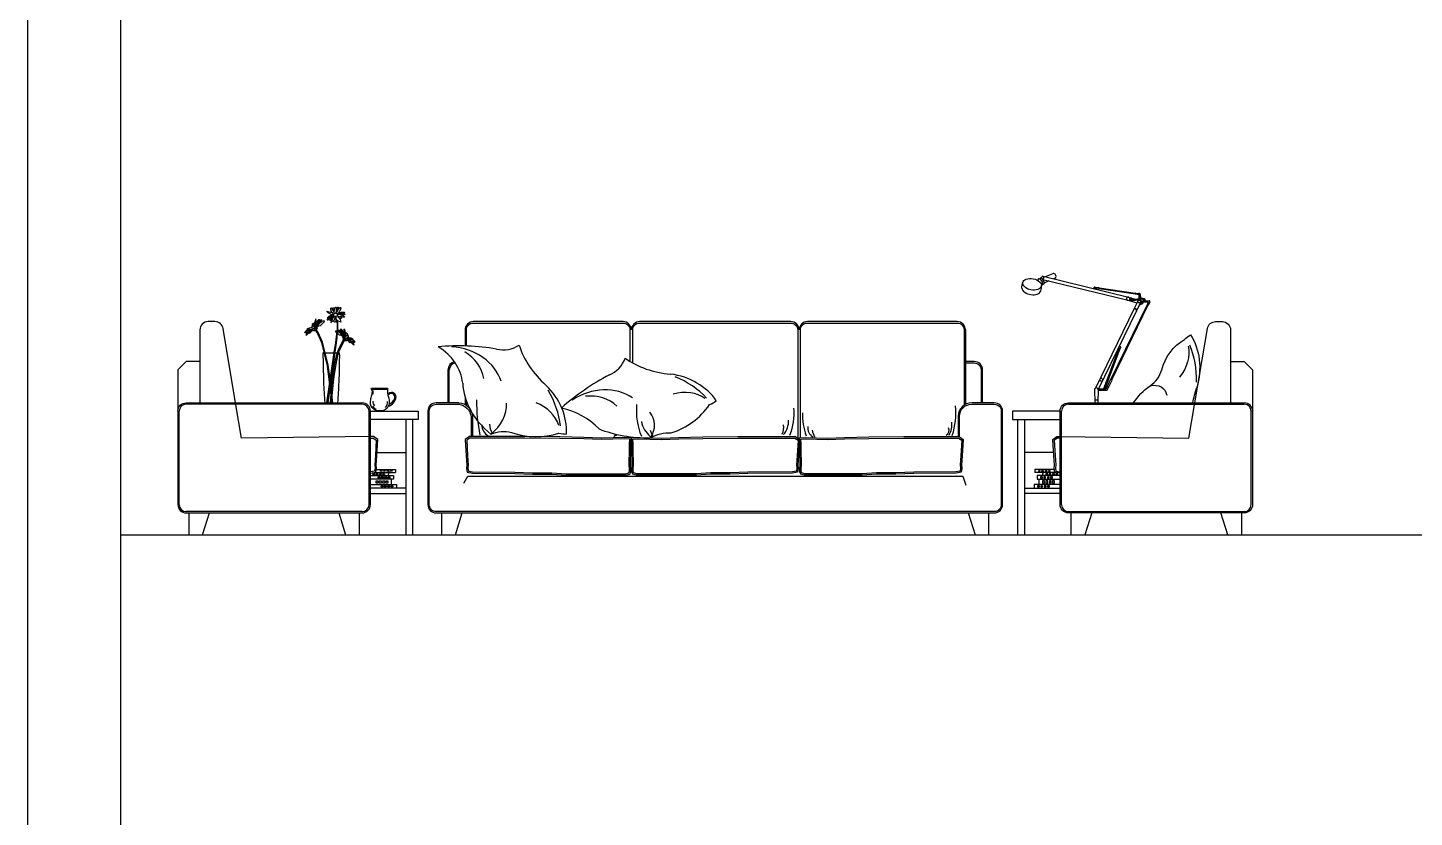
# Model space of a CAD drawing. Header units: inches. Extents: x 11 to 53.5, y 7.4 to 32.2.
# Drawn here: x 32.52 to 37.56, y 23 to 25.87 of the extents above; entities that cross this region are included whole.
import ezdxf

# ---------------------------------------------------------------- set-up
doc = ezdxf.new("R2010")
doc.units = ezdxf.units.IN
doc.header["$MEASUREMENT"] = 0
for name, color, linetype in [('02', 2, 'Continuous'), ('1', 1, 'Continuous'), ('kadrbm', 4, 'Continuous')]:
    doc.layers.add(name, color=color, linetype=linetype)

# ---------------------------------------------------------------- blocks, each defined once
blk = doc.blocks.new('kadrbm')
at = {"layer": 'kadrbm', "color": 4}
blk.add_lwpolyline([(0, 0), (0, 24.7972), (21, 24.7972), (21, 0), (0, 0)], close=True, dxfattribs=at)
blk.add_lwpolyline([(20.6631, 0.3257), (20.6631, 24.4603), (0.3369, 24.4603), (0.3369, 0.3257), (20.6631, 0.3257)], dxfattribs=at)

msp = doc.modelspace()

# ---------------------------------------------------------------- linework, layer by layer
at = {"layer": '02'}
for p, q in [((36.2145, 24.9646), (36.5249, 24.8891)), ((36.2204, 24.9631), (36.2506, 24.9751)), ((36.1972, 24.9515), (36.1939, 24.9499)), ((36.199, 24.9553), (36.2047, 24.958)), ((36.2064, 24.9575), (36.2074, 24.9579)), ((36.2172, 24.9361), (36.2122, 24.9339)), ((36.2128, 24.9535), (36.5194, 24.8787)), ((36.2356, 24.9476), (36.2178, 24.9394)), ((36.2603, 24.959), (36.2523, 24.9553)), ((36.4023, 24.9253), (36.4158, 24.9234)), ((36.4035, 24.9212), (36.4155, 24.9195)), ((36.4178, 24.9222), (36.55, 24.9037)), ((36.4182, 24.9198), (36.5499, 24.9009)), ((36.4605, 24.5902), (36.5928, 24.8603)), ((36.5192, 24.879), (36.5557, 24.8686)), ((36.5229, 24.8892), (36.5503, 24.882)), ((36.5586, 24.8743), (36.5444, 24.8455)), ((36.5498, 24.9009), (36.5622, 24.8983)), ((36.55, 24.9037), (36.5627, 24.9021)), ((36.5686, 24.8699), (36.554, 24.8387)), ((36.5594, 24.8796), (36.5632, 24.879)), ((36.5622, 24.8983), (36.5629, 24.884)), ((36.5631, 24.8804), (36.5632, 24.8781)), ((36.5671, 24.8989), (36.5674, 24.8847)), ((36.5674, 24.881), (36.5675, 24.8768)), ((36.5677, 24.8989), (36.5681, 24.8848)), ((36.5682, 24.8811), (36.5683, 24.8761)), ((36.5684, 24.876), (36.6008, 24.8758)), ((36.5694, 24.8713), (36.5958, 24.8713)), ((36.5962, 24.8694), (36.5927, 24.8621)), ((36.5929, 24.8603), (36.5953, 24.8592)), ((36.6022, 24.8711), (36.5965, 24.8594)), ((36.5444, 24.8455), (36.4051, 24.5584)), ((36.554, 24.8387), (36.4142, 24.5539)), ((36.4649, 24.5882), (36.5957, 24.8591)), ((33.1479, 24.7698), (33.1479, 24.5048)), ((35.932, 24.7698), (35.932, 24.4992)), ((36.8962, 24.7698), (36.8962, 24.5048)), ((36.4915, 24.7111), (36.4948, 24.7092)), ((33.5954, 24.6863), (33.6561, 24.6863)), ((36.4867, 24.6932), (36.4344, 24.5561)), ((36.4903, 24.6915), (36.4386, 24.5561)), ((36.4911, 24.7046), (36.4853, 24.6917)), ((36.4853, 24.6917), (36.4859, 24.6912)), ((36.4891, 24.7066), (36.4908, 24.7057)), ((36.4964, 24.7059), (36.4901, 24.6918)), ((34.055, 24.5048), (34.055, 24.6248)), ((36.4444, 24.5575), (36.46, 24.5901)), ((36.4483, 24.553), (36.4652, 24.5878)), ((33.7719, 24.5548), (33.8307, 24.5548)), ((34.112, 24.5259), (34.112, 24.4992)), ((36.401, 24.5528), (36.4024, 24.5048)), ((36.401, 24.5161), (36.4143, 24.5161)), ((36.4143, 24.5522), (36.4134, 24.5048)), ((36.4143, 24.5507), (36.4447, 24.5507)), ((36.4155, 24.5561), (36.4425, 24.5561)), ((33.0729, 24.1348), (33.0729, 24.4748)), ((33.7379, 24.4998), (33.0979, 24.4998)), ((33.7629, 24.1348), (33.7629, 24.4748)), ((33.7865, 24.4768), (33.8155, 24.4768)), ((36.1025, 24.4748), (36.1025, 24.4448)), ((36.2762, 24.4748), (36.1025, 24.4748)), ((36.2812, 24.1348), (36.2812, 24.4748)), ((36.3062, 24.4998), (36.9462, 24.4998)), ((36.9712, 24.1348), (36.9712, 24.4748)), ((36.1025, 24.4448), (36.2762, 24.4448)), ((33.7919, 24.3248), (33.8969, 24.3248)), ((36.2522, 24.3248), (36.1473, 24.3248)), ((33.7894, 24.263), (33.8596, 24.263)), ((33.8352, 24.2579), (33.8327, 24.2405)), ((33.8596, 24.263), (33.8596, 24.2518)), ((36.2547, 24.263), (36.1846, 24.263)), ((36.1846, 24.263), (36.1846, 24.2518)), ((36.2159, 24.2579), (36.2115, 24.2405)), ((33.7679, 24.2405), (33.8518, 24.2405)), ((33.8518, 24.2269), (33.7679, 24.2269)), ((33.7679, 24.2085), (33.8629, 24.2085)), ((33.7829, 24.2518), (33.8596, 24.2518)), ((33.8445, 24.2085), (33.8445, 24.2269)), ((33.8518, 24.2405), (33.8518, 24.2269)), ((33.8629, 24.2085), (33.8629, 24.1948)), ((36.2762, 24.2085), (36.1814, 24.2085)), ((36.1814, 24.2085), (36.1814, 24.1948)), ((36.2612, 24.2518), (36.1846, 24.2518)), ((36.2762, 24.2405), (36.1924, 24.2405)), ((36.1924, 24.2405), (36.1924, 24.2269)), ((36.1924, 24.2269), (36.2762, 24.2269)), ((36.1997, 24.2085), (36.1997, 24.2269)), ((33.8969, 24.1948), (33.7679, 24.1948)), ((33.7679, 24.1748), (33.8969, 24.1748)), ((36.1473, 24.1948), (36.2762, 24.1948)), ((36.2762, 24.1748), (36.1473, 24.1748)), ((33.7379, 24.1098), (33.0979, 24.1098)), ((36.3062, 24.1098), (36.9462, 24.1098))]:
    msp.add_line(p, q, dxfattribs=at)
for points in [[(33.5699, 24.7922), (33.569, 24.8017), (33.5686, 24.8054), (33.5705, 24.8095), (33.5681, 24.8072), (33.5673, 24.8006), (33.565, 24.7946), (33.5652, 24.7898), (33.5655, 24.7876)], [(33.634, 24.8241), (33.6296, 24.8243), (33.6239, 24.8265), (33.6179, 24.8298), (33.6128, 24.8333), (33.6105, 24.8356), (33.611, 24.8375), (33.6131, 24.8372), (33.6234, 24.8348), (33.6275, 24.8342)], [(33.6265, 24.8196), (33.6186, 24.8148), (33.6138, 24.8111), (33.6109, 24.8079), (33.6106, 24.8069), (33.6126, 24.8066), (33.617, 24.8082), (33.6219, 24.8125), (33.6252, 24.8159), (33.6268, 24.8168)], [(33.6325, 24.8215), (33.6241, 24.8195), (33.6171, 24.8147), (33.6123, 24.8127), (33.6113, 24.8124), (33.6115, 24.8135), (33.6142, 24.8164), (33.6183, 24.8197), (33.6243, 24.8234), (33.6269, 24.825), (33.6281, 24.8248)], [(33.6323, 24.8211), (33.628, 24.8189), (33.6243, 24.8132), (33.622, 24.807), (33.6215, 24.8037), (33.6213, 24.8031), (33.6234, 24.8065), (33.6277, 24.8113), (33.6287, 24.8124)], [(33.6345, 24.8275), (33.633, 24.8287), (33.6318, 24.8297), (33.6308, 24.8306), (33.63, 24.8315), (33.6293, 24.8322), (33.6287, 24.8329), (33.6282, 24.8335), (33.6277, 24.8342), (33.6273, 24.8348), (33.6269, 24.8355), (33.6265, 24.8361), (33.6262, 24.8368), (33.6259, 24.8374), (33.6256, 24.8381), (33.6253, 24.8388), (33.6251, 24.8395), (33.6249, 24.8402), (33.6247, 24.8409), (33.6245, 24.8416), (33.6244, 24.8423), (33.6243, 24.843), (33.6242, 24.8437), (33.6241, 24.8443), (33.6241, 24.8449), (33.6241, 24.8454), (33.6241, 24.8459), (33.6241, 24.8463), (33.6241, 24.8467), (33.6241, 24.8471), (33.6242, 24.8475), (33.6242, 24.8478), (33.6243, 24.8481), (33.6244, 24.8483), (33.6245, 24.8486), (33.6246, 24.8488), (33.6248, 24.849), (33.6249, 24.8492), (33.6251, 24.8494), (33.6252, 24.8495), (33.6254, 24.8495), (33.6255, 24.8496), (33.6257, 24.8496), (33.6259, 24.8495), (33.6261, 24.8494), (33.6263, 24.8493), (33.6265, 24.849), (33.6268, 24.8488), (33.627, 24.8484), (33.6273, 24.848), (33.6276, 24.8474), (33.628, 24.8469), (33.6284, 24.8462), (33.6288, 24.8454), (33.6293, 24.8445), (33.6298, 24.8435), (33.6304, 24.8425), (33.631, 24.8413), (33.6317, 24.84), (33.6325, 24.8386), (33.6334, 24.8371), (33.6343, 24.8355), (33.6353, 24.8338), (33.6363, 24.832), (33.6374, 24.8301)], [(33.6337, 24.8185), (33.6292, 24.8143), (33.6282, 24.8093), (33.6264, 24.8031), (33.6248, 24.7984), (33.6243, 24.7955), (33.6266, 24.7995), (33.6281, 24.8014), (33.6287, 24.802)], [(33.64, 24.8152), (33.6376, 24.8085), (33.6346, 24.8039), (33.6326, 24.8018), (33.6306, 24.8005), (33.6292, 24.8), (33.6289, 24.8024), (33.6319, 24.8128), (33.6336, 24.8155), (33.6356, 24.8178)], [(33.6305, 24.8428), (33.6305, 24.8444), (33.6305, 24.8458), (33.6306, 24.8468), (33.6306, 24.8476), (33.6308, 24.8483), (33.6309, 24.8488), (33.6311, 24.8492), (33.6312, 24.8495), (33.6314, 24.8497), (33.6316, 24.8499), (33.6318, 24.8501), (33.6319, 24.8502), (33.6321, 24.8503), (33.6323, 24.8503), (33.6324, 24.8504), (33.6325, 24.8504), (33.6327, 24.8504), (33.6328, 24.8505), (33.6329, 24.8504), (33.6331, 24.8504), (33.6332, 24.8503), (33.6333, 24.8502), (33.6335, 24.85), (33.6336, 24.8498), (33.6338, 24.8495), (33.634, 24.8491), (33.6342, 24.8484), (33.6345, 24.8475), (33.6348, 24.8462), (33.6352, 24.8445), (33.6357, 24.8422), (33.6362, 24.8394)], [(33.6421, 24.8169), (33.6424, 24.8114), (33.6421, 24.8), (33.6412, 24.7977), (33.6393, 24.7974), (33.6377, 24.7984), (33.6366, 24.8048), (33.6362, 24.8064)], [(33.6363, 24.8331), (33.6363, 24.8355), (33.6364, 24.8375), (33.6365, 24.8392), (33.6367, 24.8407), (33.6368, 24.842), (33.637, 24.8431), (33.6371, 24.8441), (33.6373, 24.8449), (33.6374, 24.8457), (33.6376, 24.8464), (33.6377, 24.8471), (33.6379, 24.8477), (33.6381, 24.8483), (33.6383, 24.8489), (33.6385, 24.8494), (33.6388, 24.8498), (33.6391, 24.8503), (33.6394, 24.8507), (33.6398, 24.8511), (33.6401, 24.8514), (33.6405, 24.8518), (33.6409, 24.852), (33.6412, 24.8523), (33.6415, 24.8525), (33.6418, 24.8526), (33.6421, 24.8528), (33.6423, 24.8528), (33.6425, 24.8529), (33.6426, 24.8529), (33.6428, 24.8529), (33.6429, 24.8528), (33.643, 24.8528), (33.6432, 24.8527), (33.6433, 24.8525), (33.6434, 24.8523), (33.6435, 24.8521), (33.6435, 24.8518), (33.6436, 24.8513), (33.6437, 24.8508), (33.6437, 24.8501), (33.6438, 24.8493), (33.6438, 24.8484), (33.6439, 24.8474), (33.6439, 24.8463), (33.6439, 24.8452), (33.6439, 24.844), (33.6439, 24.8427), (33.6438, 24.8415), (33.6437, 24.8402), (33.6436, 24.839), (33.6435, 24.8378), (33.6433, 24.8365), (33.6432, 24.8353), (33.643, 24.8341), (33.6428, 24.833), (33.6427, 24.8318)], [(33.649, 24.8178), (33.652, 24.8145), (33.655, 24.8118), (33.6576, 24.8082), (33.6595, 24.8026), (33.6601, 24.7984), (33.6574, 24.799), (33.6516, 24.8016), (33.6476, 24.8045), (33.6444, 24.8076), (33.6428, 24.8104), (33.6424, 24.8112)], [(33.6443, 24.8418), (33.645, 24.844), (33.6457, 24.8457), (33.6462, 24.847), (33.6467, 24.8481), (33.6471, 24.8489), (33.6475, 24.8496), (33.6478, 24.8501), (33.6481, 24.8505), (33.6484, 24.8509), (33.6487, 24.8512), (33.6489, 24.8516), (33.6492, 24.8519), (33.6494, 24.8521), (33.6496, 24.8523), (33.6499, 24.8525), (33.6501, 24.8526), (33.6503, 24.8527), (33.6505, 24.8528), (33.6507, 24.8528), (33.6509, 24.8527), (33.6511, 24.8527), (33.6513, 24.8526), (33.6514, 24.8524), (33.6515, 24.8523), (33.6516, 24.8521), (33.6516, 24.8518), (33.6516, 24.8515), (33.6516, 24.8511), (33.6515, 24.8507), (33.6514, 24.8502), (33.6512, 24.8495), (33.651, 24.8488), (33.6508, 24.8479), (33.6505, 24.8469), (33.6502, 24.8457), (33.6497, 24.8444), (33.6492, 24.843), (33.6486, 24.8414), (33.6478, 24.8396), (33.6469, 24.8377)], [(33.6455, 24.8333), (33.6461, 24.835), (33.6469, 24.8366), (33.6477, 24.8382), (33.6485, 24.8397), (33.6493, 24.8412), (33.6502, 24.8426), (33.6509, 24.8438), (33.6517, 24.8449), (33.6523, 24.8458), (33.6529, 24.8466), (33.6534, 24.8473), (33.6539, 24.8478), (33.6543, 24.8483), (33.6547, 24.8487), (33.655, 24.849), (33.6554, 24.8492), (33.6558, 24.8495), (33.6562, 24.8497), (33.6565, 24.8499), (33.6569, 24.8501), (33.6572, 24.8503), (33.6576, 24.8504), (33.6579, 24.8505), (33.6582, 24.8506), (33.6585, 24.8507), (33.6587, 24.8508), (33.6589, 24.8508), (33.6591, 24.8508), (33.6593, 24.8508), (33.6594, 24.8508), (33.6595, 24.8507), (33.6597, 24.8506), (33.6598, 24.8505), (33.6599, 24.8504), (33.66, 24.8502), (33.66, 24.85), (33.6601, 24.8497), (33.6602, 24.8495), (33.6602, 24.8491), (33.6602, 24.8487), (33.6602, 24.8483), (33.6601, 24.8478), (33.66, 24.8472), (33.6598, 24.8466), (33.6596, 24.8458), (33.6593, 24.8449), (33.6589, 24.844), (33.6583, 24.8428), (33.6577, 24.8416), (33.657, 24.8402), (33.6562, 24.8388), (33.6553, 24.8374), (33.6544, 24.836), (33.6535, 24.8347), (33.6526, 24.8336), (33.6518, 24.8326)], [(33.6477, 24.8292), (33.6536, 24.8333), (33.6607, 24.8348), (33.6668, 24.8347), (33.6701, 24.8341), (33.6738, 24.8344), (33.6728, 24.8323), (33.6703, 24.83), (33.666, 24.8294), (33.6569, 24.8292), (33.6542, 24.8293), (33.6508, 24.8281), (33.6492, 24.827)], [(33.6593, 24.8248), (33.666, 24.8218), (33.671, 24.8196), (33.6733, 24.8177), (33.674, 24.8163), (33.6691, 24.8161), (33.6625, 24.8168), (33.6607, 24.8175), (33.6572, 24.8174), (33.6543, 24.8172), (33.6513, 24.8177), (33.6492, 24.8186), (33.6486, 24.819)], [(33.6691, 24.8295), (33.6734, 24.8285), (33.6753, 24.827), (33.6745, 24.8259), (33.6711, 24.8249), (33.6683, 24.8248), (33.6654, 24.8245), (33.6587, 24.8254), (33.657, 24.8257), (33.654, 24.8256), (33.6511, 24.825), (33.6497, 24.8246)], [(33.6601, 24.8173), (33.6624, 24.8152), (33.6625, 24.8127), (33.6607, 24.8116), (33.6583, 24.8115), (33.6546, 24.8126), (33.6543, 24.8128)], [(33.5288, 24.7608), (33.5319, 24.7644), (33.5385, 24.7677), (33.5482, 24.7693), (33.5524, 24.7709)], [(33.5288, 24.7608), (33.535, 24.7618), (33.5409, 24.7633), (33.5469, 24.7647), (33.5515, 24.7674), (33.5544, 24.7692), (33.5577, 24.7703)], [(33.5431, 24.7718), (33.538, 24.7701), (33.5341, 24.767), (33.5324, 24.765)], [(33.533, 24.7615), (33.5328, 24.7592), (33.5338, 24.7595), (33.5355, 24.7618)], [(33.539, 24.7627), (33.5361, 24.7588), (33.5347, 24.7565), (33.5355, 24.7556), (33.5369, 24.7574), (33.5393, 24.7592), (33.541, 24.7613), (33.5353, 24.7546), (33.5341, 24.751), (33.5347, 24.7493), (33.539, 24.7542), (33.5441, 24.7596), (33.5459, 24.7627)], [(33.555, 24.7762), (33.5514, 24.7771), (33.5452, 24.7761), (33.5406, 24.774), (33.5364, 24.7713), (33.5377, 24.7709), (33.5436, 24.7728), (33.5486, 24.773)], [(33.538, 24.7679), (33.5461, 24.7712), (33.5501, 24.7713), (33.5546, 24.7712), (33.5574, 24.7711)], [(33.5462, 24.7627), (33.5456, 24.7592), (33.5476, 24.7582), (33.5503, 24.7603), (33.5521, 24.7641), (33.5546, 24.766), (33.556, 24.767), (33.5575, 24.7678), (33.5582, 24.7689)], [(33.5549, 24.7855), (33.5544, 24.7837), (33.5548, 24.7795), (33.555, 24.7762)], [(33.5592, 24.7746), (33.5567, 24.776), (33.5553, 24.7795)], [(33.5554, 24.7852), (33.5609, 24.7849), (33.5626, 24.7865), (33.564, 24.7883)], [(33.5572, 24.7678), (33.5564, 24.7695), (33.5589, 24.7714), (33.5586, 24.7729), (33.5617, 24.7745), (33.5634, 24.7768), (33.5646, 24.7781), (33.5647, 24.7751), (33.5648, 24.7731), (33.5644, 24.7706), (33.5642, 24.7688), (33.5632, 24.7685)], [(33.565, 24.7968), (33.5623, 24.7942), (33.5608, 24.7932), (33.5579, 24.7921), (33.5567, 24.7903), (33.5568, 24.7865), (33.5571, 24.7858)], [(33.5643, 24.7788), (33.5662, 24.7816), (33.5697, 24.7825), (33.5709, 24.7825), (33.5717, 24.7833), (33.572, 24.7798), (33.5741, 24.7779), (33.5739, 24.7759), (33.5723, 24.7716), (33.5714, 24.7691), (33.5687, 24.7677), (33.5677, 24.7672), (33.5645, 24.7668), (33.5625, 24.7668), (33.5595, 24.7672), (33.5582, 24.7681)], [(33.5597, 24.7844), (33.5625, 24.7822), (33.5636, 24.7795)], [(33.5635, 24.7885), (33.5626, 24.7917), (33.5628, 24.7942)], [(33.5635, 24.7883), (33.5672, 24.7884), (33.5658, 24.7868), (33.5666, 24.7846), (33.5674, 24.7829), (33.5667, 24.7819)], [(33.5663, 24.7811), (33.5644, 24.7843), (33.564, 24.7875)], [(33.5684, 24.7705), (33.5664, 24.7704), (33.5666, 24.7724)], [(33.5693, 24.7712), (33.5688, 24.7732), (33.567, 24.7754), (33.5682, 24.7759), (33.5679, 24.7779), (33.5676, 24.7787), (33.5693, 24.78), (33.5698, 24.7802), (33.5705, 24.7808)], [(33.568, 24.7877), (33.5673, 24.7941), (33.5673, 24.8004)], [(33.5681, 24.7674), (33.5755, 24.7563), (33.5902, 24.7237), (33.6109, 24.6398), (33.6149, 24.6085), (33.6185, 24.5812), (33.6276, 24.5048)], [(33.5682, 24.7834), (33.571, 24.795), (33.5764, 24.8044), (33.58, 24.8076), (33.5818, 24.8074), (33.5826, 24.8064), (33.5809, 24.8054), (33.5794, 24.8043), (33.5765, 24.8007), (33.5735, 24.7936)], [(33.5737, 24.7891), (33.5757, 24.7952), (33.581, 24.8016), (33.5854, 24.8053), (33.5856, 24.806), (33.5834, 24.8054), (33.5802, 24.8036), (33.5766, 24.7992), (33.5735, 24.7936), (33.5713, 24.7873), (33.5702, 24.7828)], [(33.5715, 24.7726), (33.5707, 24.776), (33.5714, 24.7778), (33.5713, 24.7798)], [(33.5733, 24.7789), (33.5755, 24.7819), (33.5803, 24.7849), (33.586, 24.7863), (33.5926, 24.792), (33.5979, 24.7965), (33.6005, 24.8003), (33.5994, 24.8023), (33.5962, 24.8021), (33.5915, 24.8), (33.5872, 24.7966), (33.5821, 24.7927), (33.5775, 24.7883), (33.5743, 24.7856), (33.5716, 24.7848)], [(33.6309, 24.5048), (33.6215, 24.5823), (33.6187, 24.6083), (33.6138, 24.6417), (33.5933, 24.7251), (33.5784, 24.7601), (33.5719, 24.7703)], [(33.5872, 24.7966), (33.59, 24.8017), (33.5911, 24.8045), (33.5911, 24.806), (33.5874, 24.8036), (33.5826, 24.7987), (33.5775, 24.7935), (33.5737, 24.7891), (33.5721, 24.7861)], [(33.6449, 24.8071), (33.6462, 24.798), (33.6466, 24.7941), (33.6472, 24.7849), (33.6467, 24.7704), (33.6449, 24.7548), (33.6422, 24.7332), (33.6395, 24.7161), (33.6374, 24.703), (33.635, 24.6873), (33.6084, 24.5048)], [(33.6141, 24.5048), (33.6465, 24.7408), (33.6488, 24.7613), (33.6496, 24.7739), (33.6501, 24.7853), (33.6498, 24.7922), (33.6497, 24.7971), (33.6492, 24.8034)], [(33.6686, 24.7435), (33.6664, 24.7466), (33.6615, 24.7495), (33.6558, 24.751), (33.6493, 24.7567), (33.644, 24.7611), (33.6414, 24.7649), (33.6424, 24.7669), (33.6457, 24.7668), (33.6503, 24.7646), (33.6547, 24.7612), (33.6598, 24.7573), (33.6644, 24.7529), (33.6675, 24.7503), (33.6703, 24.7495)], [(33.6547, 24.7612), (33.6519, 24.7663), (33.6507, 24.7691), (33.6508, 24.7706), (33.6545, 24.7682), (33.6593, 24.7633), (33.6643, 24.7581), (33.6682, 24.7538), (33.6698, 24.7507)], [(33.6682, 24.7538), (33.6661, 24.7598), (33.6609, 24.7663), (33.6565, 24.7699), (33.6563, 24.7707), (33.6585, 24.7701), (33.6617, 24.7682), (33.6653, 24.7639), (33.6683, 24.7583), (33.6706, 24.7519), (33.6717, 24.7474)], [(33.6737, 24.7481), (33.6709, 24.7597), (33.6655, 24.7691), (33.6618, 24.7722), (33.6601, 24.772), (33.6593, 24.7711), (33.661, 24.77), (33.6625, 24.7689), (33.6653, 24.7654), (33.6683, 24.7583)], [(33.672, 24.7569), (33.6728, 24.7663), (33.6732, 24.7701), (33.6714, 24.7741), (33.6738, 24.7718), (33.6746, 24.7653), (33.6768, 24.7592), (33.6767, 24.7545), (33.6763, 24.7522)], [(33.6739, 24.7523), (33.6746, 24.7588), (33.6745, 24.765)], [(33.6769, 24.7615), (33.6796, 24.7589), (33.681, 24.7578), (33.684, 24.7567), (33.6852, 24.7549), (33.685, 24.7512), (33.6848, 24.7504)], [(33.6784, 24.7532), (33.6792, 24.7564), (33.6791, 24.7589)], [(33.6224, 24.5048), (33.6291, 24.5823), (33.632, 24.6083), (33.6413, 24.6609), (33.648, 24.6874), (33.6542, 24.7032), (33.67, 24.735)], [(33.6738, 24.732), (33.6571, 24.6994), (33.651, 24.6861), (33.6443, 24.6589), (33.6359, 24.6085), (33.6321, 24.5812), (33.6257, 24.5048)], [(33.6775, 24.7435), (33.6756, 24.7463), (33.6722, 24.7471), (33.6709, 24.7472), (33.6702, 24.748), (33.6698, 24.7445), (33.6678, 24.7425), (33.668, 24.7405), (33.6695, 24.7362), (33.6705, 24.7337), (33.6732, 24.7324), (33.6741, 24.7318), (33.6774, 24.7315), (33.6794, 24.7314), (33.6824, 24.7318), (33.6836, 24.7328)], [(33.6703, 24.7372), (33.6712, 24.7407), (33.6705, 24.7425), (33.6706, 24.7444)], [(33.6725, 24.7359), (33.6731, 24.7379), (33.6749, 24.7401), (33.6737, 24.7406), (33.674, 24.7426), (33.6743, 24.7433), (33.6726, 24.7446), (33.6721, 24.7449), (33.6714, 24.7454)], [(33.6735, 24.7351), (33.6755, 24.735), (33.6753, 24.737)], [(33.6784, 24.7529), (33.6746, 24.753), (33.6761, 24.7515), (33.6752, 24.7493), (33.6744, 24.7476), (33.6751, 24.7465)], [(33.6756, 24.7458), (33.6775, 24.7489), (33.6778, 24.7522)], [(33.6846, 24.7325), (33.6854, 24.7342), (33.683, 24.736), (33.6833, 24.7375), (33.6801, 24.7391), (33.6785, 24.7414), (33.6773, 24.7427), (33.6772, 24.7397), (33.6771, 24.7377), (33.6775, 24.7352), (33.6777, 24.7335), (33.6787, 24.7332)], [(33.6865, 24.7499), (33.681, 24.7496), (33.6793, 24.7511), (33.6779, 24.7529)], [(33.6822, 24.749), (33.6794, 24.7469), (33.6783, 24.7442)], [(33.6826, 24.7393), (33.6852, 24.7407), (33.6865, 24.7441)], [(33.6957, 24.7273), (33.6963, 24.7238), (33.6943, 24.7229), (33.6916, 24.725), (33.6897, 24.7288), (33.6873, 24.7306), (33.6858, 24.7317), (33.6844, 24.7325), (33.6837, 24.7335)], [(33.7131, 24.7255), (33.7069, 24.7264), (33.7009, 24.7279), (33.695, 24.7294), (33.6904, 24.732), (33.6874, 24.7339), (33.6842, 24.735)], [(33.7038, 24.7325), (33.6957, 24.7358), (33.6917, 24.736), (33.6872, 24.7359), (33.6845, 24.7357)], [(33.687, 24.7501), (33.6874, 24.7484), (33.687, 24.7441), (33.6869, 24.7409)], [(33.6869, 24.7409), (33.6904, 24.7418), (33.6966, 24.7408), (33.7013, 24.7386), (33.7055, 24.736), (33.7042, 24.7355), (33.6983, 24.7375), (33.6933, 24.7377)], [(33.7131, 24.7255), (33.71, 24.7291), (33.7033, 24.7323), (33.6937, 24.7339), (33.6895, 24.7355)], [(33.7029, 24.7273), (33.7058, 24.7235), (33.7072, 24.7212), (33.7064, 24.7202), (33.705, 24.722), (33.7025, 24.7239), (33.7009, 24.7259), (33.7066, 24.7192), (33.7077, 24.7157), (33.7072, 24.714), (33.7029, 24.7188), (33.6978, 24.7243), (33.6959, 24.7273)], [(33.6987, 24.7365), (33.7039, 24.7348), (33.7078, 24.7317), (33.7095, 24.7296)], [(33.7089, 24.7261), (33.709, 24.7239), (33.708, 24.7242), (33.7064, 24.7265)], [(34.117, 24.4963), (34.117, 24.5107)], [(33.7708, 24.382), (33.2995, 24.377), (33.2779, 24.5048)], [(33.7679, 24.4748), (33.9418, 24.4748), (33.9418, 24.4448), (33.7679, 24.4448)], [(36.2733, 24.382), (36.7445, 24.377), (36.7662, 24.5048)], [(33.8969, 24.4448), (33.8969, 24.0248)], [(33.9218, 24.0248), (33.9218, 24.4448)], [(36.1225, 24.0248), (36.1225, 24.4448)], [(36.1473, 24.4448), (36.1473, 24.0248)], [(33.7679, 24.249), (33.7876, 24.2527), (33.79, 24.2668), (33.7888, 24.2797), (33.7912, 24.3126), (33.7947, 24.3714), (33.7794, 24.382), (33.7679, 24.382)], [(33.7679, 24.377), (33.7778, 24.377), (33.7895, 24.3689), (33.7862, 24.313), (33.7838, 24.2797), (33.785, 24.267), (33.7833, 24.2569), (33.7679, 24.254)], [(34.7164, 24.3773), (34.6929, 24.3785), (34.607, 24.3761), (34.5446, 24.3785), (34.4564, 24.3808), (34.3294, 24.382), (34.1282, 24.382), (34.1129, 24.3714), (34.1164, 24.3126), (34.1188, 24.2797), (34.1176, 24.2668), (34.12, 24.2527), (34.1388, 24.2491), (34.2929, 24.248), (34.3577, 24.2456), (34.4281, 24.2456), (34.4799, 24.2421), (34.6976, 24.2421), (34.7117, 24.2456), (34.7153, 24.2527), (34.7141, 24.2879), (34.7153, 24.3291), (34.7153, 24.355), (34.7164, 24.3773)], [(34.712, 24.382), (34.712, 24.3775)], [(34.7172, 24.3773), (34.7408, 24.3785), (34.8267, 24.3761), (34.889, 24.3785), (34.9773, 24.3808), (35.1044, 24.382), (35.3136, 24.382), (35.3289, 24.3714), (35.3254, 24.3126), (35.323, 24.2797), (35.3242, 24.2668), (35.3218, 24.2527), (35.303, 24.2491), (35.1409, 24.248), (35.0761, 24.2456), (35.0055, 24.2456), (34.9538, 24.2421), (34.7361, 24.2421), (34.7219, 24.2456), (34.7184, 24.2527), (34.7196, 24.2879), (34.7184, 24.3291), (34.7184, 24.355), (34.7172, 24.3773)], [(34.722, 24.3775), (34.722, 24.3808)], [(35.3282, 24.3773), (35.3518, 24.3785), (35.4297, 24.3761), (35.4921, 24.3785), (35.5803, 24.3808), (35.7074, 24.382), (35.9086, 24.382), (35.9239, 24.3714), (35.9204, 24.3126), (35.918, 24.2797), (35.9192, 24.2668), (35.9168, 24.2527), (35.898, 24.2491), (35.7439, 24.248), (35.6792, 24.2456), (35.6085, 24.2456), (35.5568, 24.2421), (35.3471, 24.2421), (35.333, 24.2456), (35.3294, 24.2527), (35.3306, 24.2879), (35.3294, 24.3291), (35.3294, 24.355), (35.3282, 24.3773)], [(36.2762, 24.249), (36.2565, 24.2527), (36.2541, 24.2668), (36.2553, 24.2797), (36.2529, 24.3126), (36.2494, 24.3714), (36.2647, 24.382), (36.2762, 24.382)], [(36.2762, 24.377), (36.2663, 24.377), (36.2546, 24.3689), (36.2579, 24.313), (36.2603, 24.2797), (36.2591, 24.267), (36.2608, 24.2569), (36.2762, 24.254)], [(34.1081, 24.2133), (34.1218, 24.2378), (35.9221, 24.2378), (35.933, 24.2051)], [(33.1079, 24.1048), (33.1079, 24.0248)], [(33.1579, 24.0248), (33.1828, 24.1048)], [(33.6529, 24.1048), (33.6779, 24.0248)], [(33.7279, 24.0248), (33.7279, 24.1048)], [(34.027, 24.1048), (34.027, 24.0248)], [(34.077, 24.0248), (34.102, 24.1048)], [(35.9422, 24.1048), (35.967, 24.0248)], [(36.017, 24.0248), (36.017, 24.1048)], [(36.3162, 24.0248), (36.3162, 24.1048)], [(36.3912, 24.1048), (36.3662, 24.0248)], [(36.8862, 24.0248), (36.8613, 24.1048)], [(36.9362, 24.1048), (36.9362, 24.0248)]]:
    msp.add_lwpolyline(points, dxfattribs=at)
for points in [[(33.2779, 24.5048), (33.2321, 24.7748, 0.36585), (33.2025, 24.7998), (33.1779, 24.7998, 0.414214), (33.1479, 24.7698)], [(35.932, 24.7698, 0.414214), (35.902, 24.7998), (35.357, 24.7998, 0.414214), (35.327, 24.7698, 0.414214), (35.297, 24.7998), (34.747, 24.7998, 0.414214), (34.717, 24.7698, 0.414214), (34.687, 24.7998), (34.142, 24.7998, 0.414214), (34.112, 24.7698), (34.112, 24.7112)], [(34.117, 24.7111), (34.117, 24.7698, -0.414214), (34.142, 24.7948), (34.687, 24.7948, -0.414214), (34.712, 24.7698), (34.712, 24.6552)], [(34.722, 24.6495), (34.722, 24.7698, -0.414214), (34.747, 24.7948), (35.297, 24.7948, -0.414214), (35.322, 24.7698), (35.322, 24.3762)], [(35.332, 24.3779), (35.332, 24.7698, -0.414214), (35.357, 24.7948), (35.902, 24.7948, -0.414214), (35.927, 24.7698), (35.927, 24.4963)], [(36.7662, 24.5048), (36.812, 24.7748, -0.36585), (36.8416, 24.7998), (36.8662, 24.7998, -0.414214), (36.8962, 24.7698)], [(36.6039, 24.5669, 0.168896), (36.6462, 24.6243, -0.208101), (36.7287, 24.7351, -0.072651), (36.751, 24.7519)], [(33.1479, 24.6548), (33.0979, 24.6548), (33.0679, 24.6248), (33.0679, 24.1348, 0.414214), (33.0979, 24.1048), (33.7379, 24.1048)], [(34.0734, 24.6541, 0.350533), (34.05, 24.6248), (34.05, 24.5048)], [(35.994, 24.5048), (35.994, 24.6248, 0.414214), (35.964, 24.6548), (35.932, 24.6548)], [(35.932, 24.6498), (35.964, 24.6498, -0.414214), (35.989, 24.6248), (35.989, 24.5048)], [(36.8962, 24.6548), (36.9462, 24.6548), (36.9762, 24.6248), (36.9762, 24.1348, -0.414214), (36.9462, 24.1048)], [(33.7841, 24.4748, -0.048645), (33.7865, 24.4768, -0.188497), (33.7679, 24.5002, -0.045525), (33.77, 24.5207, 0.011902), (33.7739, 24.5366, 0.045555), (33.7753, 24.5465, 0.089993), (33.7719, 24.5548, -0.411705), (33.7719, 24.5578), (33.8307, 24.5578, -0.411705), (33.8307, 24.5548, 0.088619), (33.8311, 24.5344, 0.027245), (33.8325, 24.5287, -0.122612), (33.8356, 24.4999, -0.248219), (33.8155, 24.4768, -0.048645), (33.8179, 24.4748)], [(33.8328, 24.4923, 0.284411), (33.8613, 24.5263, 0.747761), (33.8309, 24.5351, 0.747761)], [(33.8356, 24.4999, 0.251428), (33.8563, 24.5218, 0.945423), (33.8317, 24.5315, 0.945423)], [(34.7867, 24.3778, -0.154901), (34.8623, 24.3961, 0.166413), (35.0015, 24.4984, 0.072651), (35.0259, 24.5121)], [(33.0679, 24.4748, -0.414214), (33.0979, 24.5048), (33.7379, 24.5048)], [(33.7679, 24.4748, 0.414214), (33.7379, 24.5048)], [(33.7379, 24.1048, 0.414214), (33.7679, 24.1348), (33.7679, 24.4748)], [(34.0891, 24.5048), (34.007, 24.5048, 0.414214), (33.977, 24.4748), (33.977, 24.1348, 0.414214), (34.007, 24.1048), (36.037, 24.1048)], [(35.91, 24.382), (35.91, 24.4557, -0.411624), (35.955, 24.4998), (36.037, 24.4998, -0.414214), (36.062, 24.4748), (36.062, 24.1348, -0.414214), (36.037, 24.1098), (34.007, 24.1098, -0.414214), (33.982, 24.1348), (33.982, 24.4748, -0.414214), (34.007, 24.4998), (34.0891, 24.4998, -0.344829), (34.134, 24.4557), (34.134, 24.382)], [(34.0891, 24.5048, -0.408701), (34.139, 24.4558), (34.139, 24.382)], [(36.037, 24.5048), (35.955, 24.5048, 0.408701), (35.905, 24.4558), (35.905, 24.382)], [(36.037, 24.1048, 0.414214), (36.067, 24.1348), (36.067, 24.4748, 0.414214), (36.037, 24.5048)], [(36.2762, 24.4748, -0.414214), (36.3062, 24.5048), (36.9462, 24.5048)], [(36.9462, 24.1048), (36.3062, 24.1048, -0.414214), (36.2762, 24.1348), (36.2762, 24.4748)], [(36.9762, 24.4748, 0.414214), (36.9462, 24.5048)], [(34.2061, 24.3916, -0.16093), (34.2807, 24.3969, 0.166413), (34.4535, 24.3952, 0.072651), (34.4812, 24.3916)]]:
    msp.add_lwpolyline(points, format="xyb", dxfattribs=at)
for points in [[(34.7112, 24.3726), (34.6928, 24.3735), (34.607, 24.3711), (34.5445, 24.3735), (34.4563, 24.3758), (34.3294, 24.377), (34.1298, 24.377), (34.1181, 24.3689), (34.1214, 24.313), (34.1238, 24.2797), (34.1227, 24.267), (34.1243, 24.2569), (34.1393, 24.2541), (34.2931, 24.253), (34.3578, 24.2506), (34.4283, 24.2506), (34.4801, 24.2471), (34.697, 24.2471), (34.7083, 24.2499), (34.7102, 24.2538), (34.7091, 24.2879), (34.7103, 24.3292), (34.7103, 24.3551)], [(34.7225, 24.3726), (34.7408, 24.3735), (34.8267, 24.3711), (34.8892, 24.3735), (34.9774, 24.3758), (35.1044, 24.377), (35.312, 24.377), (35.3237, 24.3689), (35.3204, 24.313), (35.318, 24.2797), (35.3192, 24.267), (35.3175, 24.2569), (35.3025, 24.2541), (35.1408, 24.253), (35.0761, 24.2506), (35.0054, 24.2506), (34.9536, 24.2471), (34.7367, 24.2471), (34.7254, 24.2499), (34.7235, 24.2538), (34.7246, 24.2879), (34.7234, 24.3292), (34.7234, 24.3551)], [(35.3335, 24.3726), (35.3518, 24.3735), (35.4297, 24.3711), (35.4922, 24.3735), (35.5804, 24.3758), (35.7074, 24.377), (35.9071, 24.377), (35.9188, 24.3689), (35.9154, 24.313), (35.913, 24.2797), (35.9142, 24.267), (35.9125, 24.2569), (35.8975, 24.2541), (35.7438, 24.253), (35.6791, 24.2506), (35.6084, 24.2506), (35.5566, 24.2471), (35.3477, 24.2471), (35.3364, 24.2499), (35.3345, 24.2538), (35.3356, 24.2879), (35.3344, 24.3292), (35.3344, 24.3551)], [(33.8106, 24.2579), (33.8106, 24.2562), (33.8037, 24.2562), (33.8037, 24.2579)], [(33.8222, 24.2579), (33.8222, 24.2562), (33.8153, 24.2562), (33.8153, 24.2579)], [(33.8352, 24.2579), (33.8352, 24.2562), (33.8283, 24.2562), (33.8283, 24.2579)], [(33.8468, 24.2579), (33.8468, 24.2562), (33.8399, 24.2562), (33.8399, 24.2579)], [(36.1975, 24.2579), (36.1975, 24.2562), (36.2043, 24.2562), (36.2043, 24.2579)], [(36.2091, 24.2579), (36.2091, 24.2562), (36.2159, 24.2562), (36.2159, 24.2579)], [(36.222, 24.2579), (36.222, 24.2562), (36.2289, 24.2562), (36.2289, 24.2579)], [(36.2337, 24.2579), (36.2337, 24.2562), (36.2405, 24.2562), (36.2405, 24.2579)], [(33.7836, 24.2467), (33.7836, 24.245), (33.7768, 24.245), (33.7768, 24.2467)], [(33.7952, 24.2467), (33.7952, 24.245), (33.7884, 24.245), (33.7884, 24.2467)], [(33.7954, 24.2218), (33.7954, 24.2129), (33.7886, 24.2129), (33.7886, 24.2218)], [(33.8027, 24.2354), (33.8027, 24.2313), (33.7959, 24.2313), (33.7959, 24.2354)], [(33.8071, 24.2218), (33.8071, 24.2129), (33.8002, 24.2129), (33.8002, 24.2218)], [(33.8082, 24.2467), (33.8082, 24.245), (33.8014, 24.245), (33.8014, 24.2467)], [(33.8143, 24.2354), (33.8143, 24.2313), (33.8075, 24.2313), (33.8075, 24.2354)], [(33.8198, 24.2467), (33.8198, 24.245), (33.813, 24.245), (33.813, 24.2467)], [(33.82, 24.2218), (33.82, 24.2129), (33.8132, 24.2129), (33.8132, 24.2218)], [(33.8273, 24.2354), (33.8273, 24.2313), (33.8205, 24.2313), (33.8205, 24.2354)], [(33.8316, 24.2218), (33.8316, 24.2129), (33.8248, 24.2129), (33.8248, 24.2218)], [(33.8389, 24.2354), (33.8389, 24.2313), (33.8321, 24.2313), (33.8321, 24.2354)], [(36.2053, 24.2354), (36.2053, 24.2313), (36.2121, 24.2313), (36.2121, 24.2354)], [(36.2126, 24.2218), (36.2126, 24.2129), (36.2194, 24.2129), (36.2194, 24.2218)], [(36.2169, 24.2354), (36.2169, 24.2313), (36.2237, 24.2313), (36.2237, 24.2354)], [(36.2242, 24.2218), (36.2242, 24.2129), (36.231, 24.2129), (36.231, 24.2218)], [(36.2244, 24.2467), (36.2244, 24.245), (36.2312, 24.245), (36.2312, 24.2467)], [(36.2299, 24.2354), (36.2299, 24.2313), (36.2367, 24.2313), (36.2367, 24.2354)], [(36.236, 24.2467), (36.236, 24.245), (36.2428, 24.245), (36.2428, 24.2467)], [(36.2372, 24.2218), (36.2372, 24.2129), (36.244, 24.2129), (36.244, 24.2218)], [(36.2415, 24.2354), (36.2415, 24.2313), (36.2483, 24.2313), (36.2483, 24.2354)], [(36.2488, 24.2218), (36.2488, 24.2129), (36.2556, 24.2129), (36.2556, 24.2218)], [(36.249, 24.2467), (36.249, 24.245), (36.2558, 24.245), (36.2558, 24.2467)], [(36.2606, 24.2467), (36.2606, 24.245), (36.2674, 24.245), (36.2674, 24.2467)], [(33.8138, 24.2034), (33.8138, 24.1993), (33.807, 24.1993), (33.807, 24.2034)], [(33.8254, 24.2034), (33.8254, 24.1993), (33.8186, 24.1993), (33.8186, 24.2034)], [(33.8384, 24.2034), (33.8384, 24.1993), (33.8315, 24.1993), (33.8315, 24.2034)], [(33.85, 24.2034), (33.85, 24.1993), (33.8431, 24.1993), (33.8431, 24.2034)], [(36.1942, 24.2034), (36.1942, 24.1993), (36.2011, 24.1993), (36.2011, 24.2034)], [(36.2058, 24.2034), (36.2058, 24.1993), (36.2127, 24.1993), (36.2127, 24.2034)], [(36.2188, 24.2034), (36.2188, 24.1993), (36.2257, 24.1993), (36.2257, 24.2034)], [(36.2304, 24.2034), (36.2304, 24.1993), (36.2373, 24.1993), (36.2373, 24.2034)]]:
    msp.add_lwpolyline(points, close=True, dxfattribs=at)
for centre, radius, start, end in [((36.2507, 24.9643), 0.0109, 331.1696, 90.4522), ((36.1827, 24.924), 0.0464, 154.4761, 183.1889), ((36.199, 24.9529), 0.00241, 90.6713, 211.4467), ((36.1952, 24.9382), 0.0175, 345.747, 77.6502), ((36.2005, 24.9411), 0.0174, 343.0789, 76.1389), ((36.169, 24.9271), 0.0396, 337.4941, 6.5913), ((36.2089, 24.9369), 0.00444, 259.8904, 317.8706), ((36.4045, 24.9212), 0.00572, 136.9487, 198.1967), ((36.4015, 24.9235), 0.00197, 3.8852, 126.1168), ((36.4003, 24.9251), 1.818989403545857e-15, 206.5651, 120.4625), ((36.3923, 24.9223), 0.0113, 341.5445, 6.8899), ((36.4156, 24.9316), 0.0121, 269.7207, 282.6096), ((36.4139, 24.9179), 0.00584, 48.0639, 70.6757), ((36.5237, 24.8832), 0.00613, 78.1663, 225.9438), ((36.5216, 24.8842), 0.00591, 247.8099, 269.001), ((36.5216, 24.8842), 0.00591, 46.2716, 56.3003), ((36.5353, 24.8797), 0.00248, 96.4903, 228.552), ((36.5426, 24.9344), 0.0572, 260.9584, 266.6478), ((36.5399, 24.8917), 0.0107, 242.3766, 271.911), ((36.5221, 25.1089), 0.2322, 274.2269, 279.6225), ((36.5202, 25.1191), 0.239, 274.8178, 280.1367), ((36.5709, 24.8437), 0.0376, 77.8323, 105.3693), ((36.5645, 24.8999), 0.0028, 339.9939, 215.1019), ((36.5709, 24.8494), 0.0356, 70.7669, 103.9846), ((36.6108, 24.7978), 0.0766, 121.1205, 129.1536), ((36.6046, 24.7997), 0.0754, 119.4587, 120.776), ((36.5525, 24.896), 0.0341, 296.163, 313.5604), ((36.5513, 24.8981), 0.0401, 299.7801, 318.015), ((36.5785, 24.8779), 0.0025, 309.4858, 82.9446), ((36.5525, 24.896), 0.0341, 323.9603, 324.0721), ((36.5813, 24.8787), 0.00448, 322.0719, 73.1051), ((36.5936, 24.8613), 0.00124, 138.488, 233.5843), ((36.5958, 24.86), 0.00094, 242.1214, 317.3595), ((36.5953, 24.8702), 0.00113, 316.0434, 68.5203), ((36.6004, 24.8731), 0.00274, 311.4981, 82.8529), ((36.5483, 24.8409), 0.00607, 338.9567, 130.5703), ((36.4944, 24.7069), 0.00232, 333.2092, 78.2191), ((36.4903, 24.7049), 0.000885, 335.3269, 53.3087), ((34.08, 24.6248), 0.025, 98.0946, 180), ((36.4077, 24.5525), 0.00665, 357.7125, 177.5195), ((36.4208, 24.5789), 0.00674, 15.0462, 114.1274), ((36.4245, 24.5867), 0.00719, 17.5819, 109.1969), ((36.4425, 24.5582), 0.00205, 269.5124, 339.3497), ((36.4609, 24.5852), 0.00501, 31.4597, 100.8551), ((33.8031, 24.5113), 0.0263, 181.7521, 220.9654), ((33.7569, 24.5432), 0.0217, 340.4054, 18.0451), ((33.8066, 24.5059), 0.0236, 312.3869, 9.5071), ((34.715, 24.5042), 0.5609, 178.8685, 192.0665), ((36.4453, 24.5538), 0.00316, 258.7167, 343.9536), ((33.0979, 24.4748), 0.025, 90, 180), ((33.7379, 24.4748), 0.025, 0, 90), ((33.7942, 24.4997), 0.0187, 197.9591, 254.6633), ((34.969, 24.475), 0.234, 174.298, 202.9161), ((35.0993, 24.4669), 0.2095, 337.8537, 5.2251), ((35.5703, 24.4629), 0.2313, 178.6091, 199.5523), ((35.6484, 24.4645), 0.2486, 341.5672, 6.8395), ((36.3062, 24.4748), 0.025, 90, 180), ((36.9462, 24.4748), 0.025, 0, 90), ((34.2192, 24.4248), 0.046, 179.8793, 240.6669), ((34.2592, 24.4274), 0.0581, 180.3037, 214.201), ((34.8478, 24.4561), 0.0963, 191.5975, 229.4564), ((34.9813, 24.4708), 0.2066, 198.2899, 206.0696), ((35.2151, 24.4154), 0.0559, 334.4134, 9.9457), ((35.2115, 24.4388), 0.0772, 320.1065, 2.5712), ((35.3991, 24.4151), 0.0406, 174.4778, 237.285), ((35.4656, 24.4256), 0.0935, 192.2884, 208.5564), ((35.8525, 24.4045), 0.02, 299.0275, 28.7705), ((35.8037, 24.4278), 0.0793, 329.8257, 4.8278), ((34.6216, 24.4131), 0.0441, 316.1014, 330.4301), ((34.6421, 24.4247), 0.0426, 290.1148, 304.9774), ((33.0979, 24.1348), 0.025, 180, 270), ((33.7379, 24.1348), 0.025, 270, 0), ((36.3062, 24.1348), 0.025, 180, 270), ((36.9462, 24.1348), 0.025, 270, 0)]:
    msp.add_arc(centre, radius, start, end, dxfattribs=at)
for centre, major_axis, ratio, start_param, end_param in [((36.2122, 24.9598), (0.00298, 0.00451), 0.809131, 3.667654, 8.937188), ((36.1712, 24.9201), (-0.0348, 0.0067), 0.61698, 0.244805, 3.071609), ((36.5324, 24.881), (0.00143, 0.00524), 0.792554, 5.01264, 10.527312), ((36.55, 24.9023), (0.0001, 0.00136), 0.358348, 6.246011, 9.424778), ((34.0857, 24.1011), (-0.7327, 0), 0.833333, 4.518817, 4.809352), ((33.8797, 24.5589), (-0.2249, 0), 0.833333, 3.235365, 4.068282), ((34.046, 24.5387), (-0.2047, 0), 0.833333, 3.406505, 4.627129), ((34.2518, 24.7708), (0.0883, 0), 0.833333, 4.423368, 5.411828), ((34.7106, 24.8066), (0.4169, 0), 0.833333, 3.409985, 3.89318), ((35.7122, 24.7139), (0.0146, 2.6802), 0.789793, 1.585398, 1.624836), ((32.4657, 24.6787), (-0.0082, 1.5073), 0.789793, 4.642999, 4.713137), ((34.0094, 24.5731), (-0.173, 0), 0.833333, 3.281588, 4.08626), ((34.6148, 24.6778), (0.0706, 0.053), 0.833333, 4.423368, 5.411828), ((34.9603, 24.9818), (0.3335, 0.2502), 0.833333, 3.409985, 3.89318), ((34.8219, 24.4138), (-0.2341, -0.0049), 0.844408, 3.637262, 4.535599), ((34.2251, 24.6325), (0.0374, 0.8584), 0.729993, 1.662957, 1.751788), ((33.0264, 24.6325), (-0.0374, 0.8584), 0.729993, 4.531398, 4.620228), ((34.347, 24.5487), (-0.2205, 0.1253), 0.826172, 0.476367, 1.3929), ((34.2591, 24.4353), (-0.1902, 0.1365), 0.844408, 3.637262, 4.535599), ((34.8838, 24.0424), (-0.5861, -0.4397), 0.833333, 4.518817, 4.809352), ((34.5894, 24.3686), (-0.1638, -0.1228), 0.833333, 3.406505, 4.627129), ((34.7678, 24.3849), (-0.2862, 0.0656), 0.810843, 4.023589, 4.512617), ((34.1984, 24.4446), (-0.1896, 0.2242), 0.810843, 4.023589, 4.512617), ((34.5395, 24.3742), (-0.1384, -0.1038), 0.833333, 3.281588, 4.08626), ((34.8979, 24.4462), (-0.1176, -0.0296), 0.778961, 3.707791, 4.761254), ((34.1374, 24.4768), (0.112, 0.0676), 0.8345, -1.457374, -0.391494), ((34.3393, 24.4156), (-0.1118, 0.0469), 0.778961, 3.707791, 4.761254), ((34.4043, 24.2195), (0.1929, 0.1929), 1, 6.271672, 6.853924), ((34.686, 24.4079), (0.1112, 0.0398), 0.756883, -0.770961, 0.294919), ((34.7838, 24.5878), (0.3393, 0.0042), 0.618907, 4.130062, 4.71342)]:
    msp.add_ellipse(centre, major_axis=major_axis, ratio=ratio, start_param=start_param, end_param=end_param, dxfattribs=at)
for centre, major_axis, ratio in [((36.1742, 24.9355), (-0.0337, 0.0068), 0.59608), ((36.564, 24.873), (-0.00535, 0.00173), 0.900692), ((33.6412, 24.8243), (-0.0071, -0.00083), 0.826592), ((36.4885, 24.6924), (-0.00181, 0.00085), 0.148052)]:
    msp.add_ellipse(centre, major_axis=major_axis, ratio=ratio, dxfattribs=at)
at = {"layer": '02', "extrusion": (0, 0, -1)}
for centre, major_axis, ratio, start_param, end_param in [((36.6394, 24.661), (0.0742, 0.096), 0.778961, 0.566199, 1.619661), ((36.5311, 24.5662), (0.0543, 0.2886), 0.810843, 0.881996, 1.371024), ((36.5793, 24.6043), (0.0981, 0.2126), 0.844408, 0.495669, 1.394006), ((36.7486, 24.417), (0.2331, 0.0349), 0.838776, 3.776194, 4.173271), ((36.5761, 24.4679), (0.0722, 0.0915), 0.583111, -0.619093, 0.446787), ((37.1552, 24.504), (0.3627, 0.2056), 0.833333, 3.741246, 3.89318)]:
    msp.add_ellipse(centre, major_axis=major_axis, ratio=ratio, start_param=start_param, end_param=end_param, dxfattribs=at)
at = {"layer": '1'}
msp.add_line((32.8586, 24.0248), (53.1849, 24.0248), dxfattribs=at)

# ---------------------------------------------------------------- block references
at = {"layer": 'kadrbm'}
msp.add_blockref('kadrbm', (32.5217, 7.3575), dxfattribs=at)

doc.saveas('drawing.dxf')
